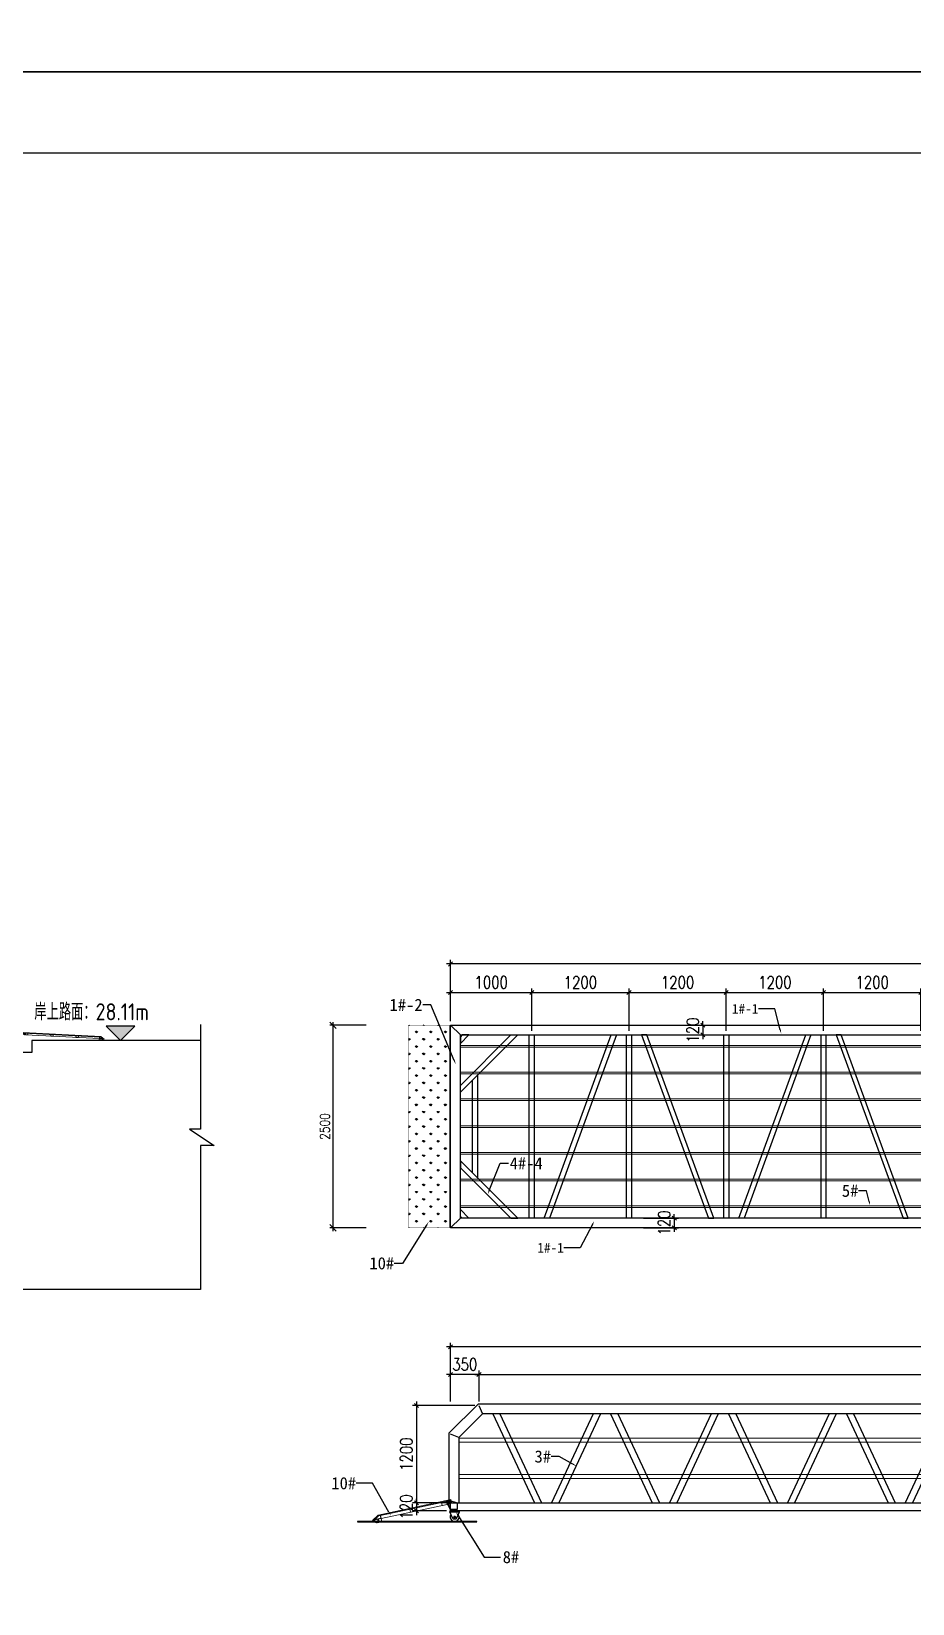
# Model space of a CAD drawing. Extents: x 15372 to 116961, y 24572 to 128109.
# Drawn here: x 40394 to 51261, y 44529 to 63933 of the extents above; entities that cross this region are included whole.
import ezdxf
from ezdxf import colors
from ezdxf.entities.mleader import LeaderData, LeaderLine
from ezdxf.math import Vec2, Vec3

# ---------------------------------------------------------------- set-up
doc = ezdxf.new("R2010")
doc.units = 0
doc.header["$LTSCALE"] = 1000
doc.header["$MEASUREMENT"] = 0
doc.linetypes.add('CENTER', pattern=[2, 1.25, -0.25, 0.25, -0.25])
doc.linetypes.add('CENTER2', pattern=[28.575, 19.05, -3.175, 3.175, -3.175])
for name, color, linetype, lineweight in [('加强板', 140, 'Continuous', 18), ('图框', 7, 'Continuous', 13), ('型材', 7, 'Continuous', 15), ('铝斜撑', 241, 'Continuous', 9), ('铝龙骨', 7, 'Continuous', 9)]:
    doc.layers.add(name, color=color, linetype=linetype, lineweight=lineweight)
for name, color, linetype in [('标注', 9, 'Continuous'), ('铝横梁', 220, 'Continuous'), ('铝通', 4, 'Continuous')]:
    doc.layers.add(name, color=color, linetype=linetype)
doc.styles.add('Arial', font='')
doc.styles.add('HZTXT', font='txtw.shx', dxfattribs={"width": 0.8, "bigfont": 'hztxtw.shx'})
doc.styles.get("Standard").update_dxf_attribs({"font": 'gbenor.shx', "bigfont": 'gbcbig.shx'})
doc.styles.get('Arial').set_extended_font_data('STXihei')
doc.dimstyles.new('DIM-40', dxfattribs={"dimscale": 40, "dimtxt": 3, "dimasz": 2, "dimexe": 1, "dimexo": 1, "dimgap": 1, "dimtad": 1, "dimdec": 1, "dimdsep": 46, "dimtxsty": 'HZTXT', "dimblk": 'OBLIQUE', "dimcen": 0, "dimdle": 1, "dimclrd": 9, "dimclre": 9, "dimclrt": 2, "dimadec": 1, "dimazin": 0, "dimtfac": 1, "dimtdec": 1, "dimtix": 1, "dimtmove": 2, "dimatfit": 3, "dimldrblk": 'OBLIQUE', "dimfxl": 15, "dimtolj": 1, "dimtzin": 0, "dimarcsym": 1})
doc.dimstyles.new('DIM-50', dxfattribs={"dimscale": 50, "dimtxt": 3, "dimasz": 1, "dimexe": 1, "dimexo": 1, "dimgap": 1, "dimtad": 1, "dimdec": 1, "dimdsep": 46, "dimtxsty": 'HZTXT', "dimblk": 'OBLIQUE', "dimblk1": 'ARCHTICK', "dimblk2": 'OBLIQUE', "dimcen": 0, "dimdle": 1, "dimclrd": 9, "dimclre": 9, "dimclrt": 2, "dimadec": 1, "dimazin": 0, "dimtfac": 1, "dimtdec": 1, "dimtix": 1, "dimtmove": 2, "dimatfit": 3, "dimldrblk": 'OBLIQUE', "dimfxl": 15, "dimtolj": 1, "dimtzin": 0, "dimarcsym": 1})

# ---------------------------------------------------------------- blocks, each defined once
blk = doc.blocks.new('_Oblique')
at = {"color": 0, "linetype": 'ByBlock', "lineweight": -2}
blk.add_line((-0.5, -0.5), (0.5, 0.5), dxfattribs=at)
blk = doc.blocks.new('*D315')
at = {"layer": 'Defpoints', "color": 0, "linetype": 'ByBlock', "transparency": 16777216}
for p in [(45564, 47696), (45564, 46972, 0), (59564, 46972, 0)]:
    blk.add_point(p, dxfattribs=at)
at = {"layer": '标注', "color": 9, "linetype": 'ByBlock', "lineweight": -2, "transparency": 16777216}
for p, q in [((45564, 47022), (45564, 47746)), ((59564, 47022), (59564, 47746)), ((59614, 47696), (45514, 47696))]:
    blk.add_line(p, q, dxfattribs=at)
at = {"layer": '标注', "color": 9, "linetype": 'ByBlock', "lineweight": -2, "transparency": 16777216, "xscale": 50, "yscale": 50, "zscale": 50, "rotation": 180}
blk.add_blockref('_Oblique', (45564, 47696), dxfattribs=at)
at = {"layer": '标注', "color": 9, "linetype": 'ByBlock', "lineweight": -2, "transparency": 16777216, "xscale": 50, "yscale": 50, "zscale": 50}
blk.add_blockref('_Oblique', (59564, 47696), dxfattribs=at)
at = {"layer": '标注', "color": 2, "linetype": 'ByBlock', "transparency": 16777216, "insert": (52564, 47821), "char_height": 150, "attachment_point": 5, "style": 'HZTXT'}
blk.add_mtext('\\A1;14000', dxfattribs=at)
blk = doc.blocks.new('_ArchTick')
at = {"color": 0, "linetype": 'ByBlock', "const_width": 0.4}
blk.add_lwpolyline([(-0.5, -0.5), (0.5, 0.5)], dxfattribs=at)
blk = doc.blocks.new('*D316')
at = {"layer": 'Defpoints', "color": 0, "transparency": 16777216}
for p in [(44564, 51667, 0), (44113, 49167), (44564, 49167, 0)]:
    blk.add_point(p, dxfattribs=at)
at = {"layer": '标注', "color": 9, "lineweight": -2, "transparency": 16777216}
for p, q in [((44524, 51667), (44073, 51667)), ((44113, 51707), (44113, 49127)), ((44524, 49167), (44073, 49167))]:
    blk.add_line(p, q, dxfattribs=at)
at = {"layer": '标注', "color": 9, "lineweight": -2, "transparency": 16777216, "xscale": 80, "yscale": 80, "zscale": 80}
for p, rotation in [((44113, 51667), 90), ((44113, 49167), 270)]:
    blk.add_blockref('_Oblique', p, dxfattribs=dict(at, rotation=rotation))
at = {"layer": '标注', "color": 2, "transparency": 16777216, "insert": (44013, 50417), "char_height": 120, "attachment_point": 5, "rotation": 90, "style": 'HZTXT'}
blk.add_mtext('\\A1;2500', dxfattribs=at)
blk = doc.blocks.new('*D318')
at = {"layer": 'Defpoints', "color": 0, "linetype": 'ByBlock', "transparency": 16777216}
for p in [(45564, 52423), (45564, 51667, 0), (59564, 51667, 0)]:
    blk.add_point(p, dxfattribs=at)
at = {"layer": '标注', "color": 9, "linetype": 'ByBlock', "lineweight": -2, "transparency": 16777216}
for p, q in [((59614, 52423), (45514, 52423)), ((45564, 51717), (45564, 52473)), ((59564, 51717), (59564, 52473))]:
    blk.add_line(p, q, dxfattribs=at)
at = {"layer": '标注', "color": 9, "linetype": 'ByBlock', "lineweight": -2, "transparency": 16777216, "xscale": 50, "yscale": 50, "zscale": 50, "rotation": 180}
blk.add_blockref('_Oblique', (45564, 52423), dxfattribs=at)
at = {"layer": '标注', "color": 9, "linetype": 'ByBlock', "lineweight": -2, "transparency": 16777216, "xscale": 50, "yscale": 50, "zscale": 50}
blk.add_blockref('_Oblique', (59564, 52423), dxfattribs=at)
at = {"layer": '标注', "color": 2, "linetype": 'ByBlock', "transparency": 16777216, "insert": (52564, 52548), "char_height": 150, "attachment_point": 5, "style": 'HZTXT'}
blk.add_mtext('\\A1;14000', dxfattribs=at)
blk = doc.blocks.new('EB')
at = {"layer": '加强板'}
blk.add_lwpolyline([(1337537242, 365767056), (1337537242, 365767006), (1337537257, 365767006), (1337537267, 365767056)], close=True, dxfattribs=at)
at = {"layer": '铝通'}
blk.add_lwpolyline([(1337537285, 365767056, 0.668622), (1337537254, 365767090), (1337537162, 365767061), (1337537162, 365766981), (1337537242, 365766981)], format="xyb", close=True, dxfattribs=at)
blk.add_circle((1337537262, 365767066), 7, dxfattribs=at)
blk = doc.blocks.new('*D327')
at = {"layer": 'Defpoints', "color": 0, "linetype": 'ByBlock', "transparency": 16777216}
for p in [(46564, 52071), (45564, 51667), (46564, 51547, 0)]:
    blk.add_point(p, dxfattribs=at)
at = {"layer": '标注', "color": 9, "linetype": 'ByBlock', "lineweight": -2, "transparency": 16777216}
for p, q in [((45514, 52071), (46614, 52071)), ((45564, 51717), (45564, 52121)), ((46564, 51597), (46564, 52121))]:
    blk.add_line(p, q, dxfattribs=at)
at = {"layer": '标注', "color": 9, "linetype": 'ByBlock', "lineweight": -2, "transparency": 16777216, "xscale": 50, "yscale": 50, "zscale": 50, "rotation": 180}
blk.add_blockref('_Oblique', (45564, 52071), dxfattribs=at)
at = {"layer": '标注', "color": 9, "linetype": 'ByBlock', "lineweight": -2, "transparency": 16777216, "xscale": 50, "yscale": 50, "zscale": 50}
blk.add_blockref('_Oblique', (46564, 52071), dxfattribs=at)
at = {"layer": '标注', "color": 2, "linetype": 'ByBlock', "transparency": 16777216, "insert": (46064, 52196), "char_height": 150, "attachment_point": 5, "style": 'HZTXT'}
blk.add_mtext('\\A1;1000', dxfattribs=at)
blk = doc.blocks.new('*D330')
at = {"layer": 'Defpoints', "color": 0, "linetype": 'ByBlock', "transparency": 16777216}
for p in [(45564, 47356), (45564, 46972, 0), (45914, 46972, 0)]:
    blk.add_point(p, dxfattribs=at)
at = {"layer": '标注', "color": 9, "linetype": 'ByBlock', "lineweight": -2, "transparency": 16777216}
for p, q in [((45564, 47356), (45514, 47356)), ((45564, 47022), (45564, 47406)), ((45914, 47356), (45564, 47356)), ((45914, 47022), (45914, 47406)), ((45914, 47356), (45964, 47356))]:
    blk.add_line(p, q, dxfattribs=at)
at = {"layer": '标注', "color": 9, "linetype": 'ByBlock', "lineweight": -2, "transparency": 16777216, "xscale": 50, "yscale": 50, "zscale": 50}
blk.add_blockref('_Oblique', (45564, 47356), dxfattribs=at)
at = {"layer": '标注', "color": 9, "linetype": 'ByBlock', "lineweight": -2, "transparency": 16777216, "xscale": 50, "yscale": 50, "zscale": 50, "rotation": 180}
blk.add_blockref('_Oblique', (45914, 47356), dxfattribs=at)
at = {"layer": '标注', "color": 2, "linetype": 'ByBlock', "transparency": 16777216, "insert": (45739, 47481), "char_height": 150, "attachment_point": 5, "style": 'HZTXT'}
blk.add_mtext('\\A1;350', dxfattribs=at)
blk = doc.blocks.new('*D331')
at = {"layer": 'Defpoints', "color": 0, "linetype": 'ByBlock', "transparency": 16777216}
for p in [(59214, 47356), (45914, 46972, 0), (59214, 46972, 0)]:
    blk.add_point(p, dxfattribs=at)
at = {"layer": '标注', "color": 9, "linetype": 'ByBlock', "lineweight": -2, "transparency": 16777216}
for p, q in [((45864, 47356), (59264, 47356)), ((45914, 47022), (45914, 47406)), ((59214, 47022), (59214, 47406))]:
    blk.add_line(p, q, dxfattribs=at)
at = {"layer": '标注', "color": 9, "linetype": 'ByBlock', "lineweight": -2, "transparency": 16777216, "xscale": 50, "yscale": 50, "zscale": 50, "rotation": 180}
blk.add_blockref('_Oblique', (45914, 47356), dxfattribs=at)
at = {"layer": '标注', "color": 9, "linetype": 'ByBlock', "lineweight": -2, "transparency": 16777216, "xscale": 50, "yscale": 50, "zscale": 50}
blk.add_blockref('_Oblique', (59214, 47356), dxfattribs=at)
at = {"layer": '标注', "color": 2, "linetype": 'ByBlock', "transparency": 16777216, "insert": (52564, 47481), "char_height": 150, "attachment_point": 5, "style": 'HZTXT'}
blk.add_mtext('\\A1;13300', dxfattribs=at)
blk = doc.blocks.new('GW-R')
at = {"color": 3, "linetype": 'CENTER2'}
for p, q in [((8398, 1960), (8368, 1960)), ((8383, 1945), (8383, 1975))]:
    blk.add_line(p, q, dxfattribs=at)
at = {"color": 1, "linetype": 'CENTER', "ltscale": 0.52}
for p, q in [((8369, 1960), (8397, 1960)), ((8383, 1974), (8383, 1946))]:
    blk.add_line(p, q, dxfattribs=at)
blk.add_lwpolyline([(8443, 2035), (8323, 2035), (8323, 2025), (8443, 2025)], close=True)
at = {"color": 0}
for points in [[(8360, 1942), (8323, 2025)], [(8406, 1942), (8443, 2025)]]:
    blk.add_lwpolyline(points, dxfattribs=at)
blk.add_lwpolyline([(8406, 1942, -0.317501), (8397, 1935), (8370, 1935, -0.317501), (8360, 1942)], format="xyb")
blk.add_circle((8383, 1960), 9)
blk.add_circle((8383, 1960), 9)
blk.add_arc((8383, 1960), 55, 144.9944, 35.0056)
blk = doc.blocks.new('*U287')
at = {"layer": '铝横梁', "color": 6}
for points in [[(-664, 550), (-151, -550)], [(-576, 550), (-62, -550)], [(576, 550), (62, -550)], [(664, 550), (151, -550)]]:
    blk.add_lwpolyline(points, dxfattribs=at)
blk = doc.blocks.new('*U288')
at = {"layer": '标注', "color": 0, "linetype": 'ByBlock', "lineweight": -2, "transparency": 16777216}
for p in [(0, 0), (1454, 0), (2908, 0), (4362, 0), (5816, 0), (7270, 0), (8724, 0), (10178, 0), (11632, 0)]:
    blk.add_blockref('*U287', p, dxfattribs=at)
blk = doc.blocks.new('*D305')
at = {"layer": 'Defpoints', "color": 0, "linetype": 'ByBlock', "transparency": 16777216}
for p in [(51364, 52071), (50164, 51547, 0), (51364, 51547, 0)]:
    blk.add_point(p, dxfattribs=at)
at = {"layer": '标注', "color": 9, "linetype": 'ByBlock', "lineweight": -2, "transparency": 16777216}
for p, q in [((50114, 52071), (51414, 52071)), ((50164, 51597), (50164, 52121)), ((51364, 51597), (51364, 52121))]:
    blk.add_line(p, q, dxfattribs=at)
at = {"layer": '标注', "color": 9, "linetype": 'ByBlock', "lineweight": -2, "transparency": 16777216, "xscale": 50, "yscale": 50, "zscale": 50, "rotation": 180}
blk.add_blockref('_Oblique', (50164, 52071), dxfattribs=at)
at = {"layer": '标注', "color": 9, "linetype": 'ByBlock', "lineweight": -2, "transparency": 16777216, "xscale": 50, "yscale": 50, "zscale": 50}
blk.add_blockref('_Oblique', (51364, 52071), dxfattribs=at)
at = {"layer": '标注', "color": 2, "linetype": 'ByBlock', "transparency": 16777216, "insert": (50764, 52196), "char_height": 150, "attachment_point": 5, "style": 'HZTXT'}
blk.add_mtext('\\A1;1200', dxfattribs=at)
blk = doc.blocks.new('*D306')
at = {"layer": 'Defpoints', "color": 0, "linetype": 'ByBlock', "transparency": 16777216}
for p in [(50164, 52071), (48964, 51547, 0), (50164, 51547, 0)]:
    blk.add_point(p, dxfattribs=at)
at = {"layer": '标注', "color": 9, "linetype": 'ByBlock', "lineweight": -2, "transparency": 16777216}
for p, q in [((48914, 52071), (50214, 52071)), ((48964, 51597), (48964, 52121)), ((50164, 51597), (50164, 52121))]:
    blk.add_line(p, q, dxfattribs=at)
at = {"layer": '标注', "color": 9, "linetype": 'ByBlock', "lineweight": -2, "transparency": 16777216, "xscale": 50, "yscale": 50, "zscale": 50, "rotation": 180}
blk.add_blockref('_Oblique', (48964, 52071), dxfattribs=at)
at = {"layer": '标注', "color": 9, "linetype": 'ByBlock', "lineweight": -2, "transparency": 16777216, "xscale": 50, "yscale": 50, "zscale": 50}
blk.add_blockref('_Oblique', (50164, 52071), dxfattribs=at)
at = {"layer": '标注', "color": 2, "linetype": 'ByBlock', "transparency": 16777216, "insert": (49564, 52196), "char_height": 150, "attachment_point": 5, "style": 'HZTXT'}
blk.add_mtext('\\A1;1200', dxfattribs=at)
blk = doc.blocks.new('*D307')
at = {"layer": 'Defpoints', "color": 0, "linetype": 'ByBlock', "transparency": 16777216}
for p in [(48964, 52071), (47764, 51547, 0), (48964, 51547, 0)]:
    blk.add_point(p, dxfattribs=at)
at = {"layer": '标注', "color": 9, "linetype": 'ByBlock', "lineweight": -2, "transparency": 16777216}
for p, q in [((47714, 52071), (49014, 52071)), ((47764, 51597), (47764, 52121)), ((48964, 51597), (48964, 52121))]:
    blk.add_line(p, q, dxfattribs=at)
at = {"layer": '标注', "color": 9, "linetype": 'ByBlock', "lineweight": -2, "transparency": 16777216, "xscale": 50, "yscale": 50, "zscale": 50, "rotation": 180}
blk.add_blockref('_Oblique', (47764, 52071), dxfattribs=at)
at = {"layer": '标注', "color": 9, "linetype": 'ByBlock', "lineweight": -2, "transparency": 16777216, "xscale": 50, "yscale": 50, "zscale": 50}
blk.add_blockref('_Oblique', (48964, 52071), dxfattribs=at)
at = {"layer": '标注', "color": 2, "linetype": 'ByBlock', "transparency": 16777216, "insert": (48364, 52196), "char_height": 150, "attachment_point": 5, "style": 'HZTXT'}
blk.add_mtext('\\A1;1200', dxfattribs=at)
blk = doc.blocks.new('*D308')
at = {"layer": 'Defpoints', "color": 0, "linetype": 'ByBlock', "transparency": 16777216}
for p in [(47764, 52071), (46564, 51547, 0), (47764, 51547, 0)]:
    blk.add_point(p, dxfattribs=at)
at = {"layer": '标注', "color": 9, "linetype": 'ByBlock', "lineweight": -2, "transparency": 16777216}
for p, q in [((46514, 52071), (47814, 52071)), ((46564, 51597), (46564, 52121)), ((47764, 51597), (47764, 52121))]:
    blk.add_line(p, q, dxfattribs=at)
at = {"layer": '标注', "color": 9, "linetype": 'ByBlock', "lineweight": -2, "transparency": 16777216, "xscale": 50, "yscale": 50, "zscale": 50, "rotation": 180}
blk.add_blockref('_Oblique', (46564, 52071), dxfattribs=at)
at = {"layer": '标注', "color": 9, "linetype": 'ByBlock', "lineweight": -2, "transparency": 16777216, "xscale": 50, "yscale": 50, "zscale": 50}
blk.add_blockref('_Oblique', (47764, 52071), dxfattribs=at)
at = {"layer": '标注', "color": 2, "linetype": 'ByBlock', "transparency": 16777216, "insert": (47164, 52196), "char_height": 150, "attachment_point": 5, "style": 'HZTXT'}
blk.add_mtext('\\A1;1200', dxfattribs=at)
blk = doc.blocks.new('*D397')
at = {"color": 9, "lineweight": -2, "transparency": 16777216}
for p, q in [((48413, 51667), (48726, 51667)), ((48676, 51667), (48676, 51717)), ((48676, 51667), (48676, 51547)), ((48413, 51547), (48726, 51547)), ((48676, 51547), (48676, 51497))]:
    blk.add_line(p, q, dxfattribs=at)
at = {"layer": 'Defpoints', "color": 0, "transparency": 16777216}
for p in [(48363, 51667, 0), (48363, 51547, 0), (48676, 51547)]:
    blk.add_point(p, dxfattribs=at)
at = {"color": 9, "lineweight": -2, "transparency": 16777216, "xscale": 50, "yscale": 50, "zscale": 50}
for p, rotation in [((48676, 51667), 270), ((48676, 51547), 90)]:
    blk.add_blockref('_Oblique', p, dxfattribs=dict(at, rotation=rotation))
at = {"color": 2, "transparency": 16777216, "insert": (48551, 51607), "char_height": 150, "attachment_point": 5, "rotation": 90, "style": 'HZTXT'}
blk.add_mtext('\\A1;120', dxfattribs=at)
blk = doc.blocks.new('*D398')
at = {"color": 9, "lineweight": -2, "transparency": 16777216}
for p, q in [((48323, 49287), (48323, 49337)), ((47944, 49287), (48373, 49287)), ((47944, 49167), (48373, 49167)), ((48323, 49287), (48323, 49167)), ((48323, 49167), (48323, 49117))]:
    blk.add_line(p, q, dxfattribs=at)
at = {"layer": 'Defpoints', "color": 0, "transparency": 16777216}
for p in [(47894, 49287, 0), (47894, 49167, 0), (48323, 49167)]:
    blk.add_point(p, dxfattribs=at)
at = {"color": 9, "lineweight": -2, "transparency": 16777216, "xscale": 50, "yscale": 50, "zscale": 50}
for p, rotation in [((48323, 49287), 270), ((48323, 49167), 90)]:
    blk.add_blockref('_Oblique', p, dxfattribs=dict(at, rotation=rotation))
at = {"color": 2, "transparency": 16777216, "insert": (48198, 49227), "char_height": 150, "attachment_point": 5, "rotation": 90, "style": 'HZTXT'}
blk.add_mtext('\\A1;120', dxfattribs=at)
blk = doc.blocks.new('*D399')
at = {"color": 9, "lineweight": -2, "transparency": 16777216}
for p, q in [((45864, 46972), (45092, 46972)), ((45142, 47022), (45142, 45722)), ((45514, 45772), (45092, 45772))]:
    blk.add_line(p, q, dxfattribs=at)
at = {"layer": 'Defpoints', "color": 0, "transparency": 16777216}
for p in [(45914, 46972, 0), (45142, 45772), (45564, 45772, 0)]:
    blk.add_point(p, dxfattribs=at)
at = {"color": 9, "lineweight": -2, "transparency": 16777216, "xscale": 50, "yscale": 50, "zscale": 50}
for p, rotation in [((45142, 46972), 90), ((45142, 45772), 270)]:
    blk.add_blockref('_Oblique', p, dxfattribs=dict(at, rotation=rotation))
at = {"color": 2, "transparency": 16777216, "insert": (45017, 46372), "char_height": 150, "attachment_point": 5, "rotation": 90, "style": 'HZTXT'}
blk.add_mtext('\\A1;1200', dxfattribs=at)
blk = doc.blocks.new('*D400')
at = {"color": 9, "lineweight": -2, "transparency": 16777216}
for p, q in [((45142, 45772), (45142, 45822)), ((45514, 45772), (45092, 45772)), ((45514, 45672), (45092, 45672)), ((45142, 45772), (45142, 45672)), ((45142, 45672), (45142, 45622))]:
    blk.add_line(p, q, dxfattribs=at)
at = {"layer": 'Defpoints', "color": 0, "transparency": 16777216}
for p in [(45142, 45672), (45564, 45772, 0), (45564, 45672, 0)]:
    blk.add_point(p, dxfattribs=at)
at = {"color": 9, "lineweight": -2, "transparency": 16777216, "xscale": 50, "yscale": 50, "zscale": 50}
for p, rotation in [((45142, 45772), 270), ((45142, 45672), 90)]:
    blk.add_blockref('_Oblique', p, dxfattribs=dict(at, rotation=rotation))
at = {"color": 2, "transparency": 16777216, "insert": (45017, 45722), "char_height": 150, "width": 285.71, "attachment_point": 5, "rotation": 90, "style": 'HZTXT'}
blk.add_mtext('\\A1;{\\Ftxtw,hztxtw|c134;120}', dxfattribs=at)
blk = doc.blocks.new('A$C32F71815')
at = {"layer": '铝斜撑', "linetype": 'Continuous'}
for p, q in [((3, 20), (0, 20)), ((0, 20), (0, 0)), ((40, 0), (0, 0)), ((3, 20), (3, 3)), ((40, 3), (3, 3)), ((40, 0), (40, 3))]:
    blk.add_line(p, q, dxfattribs=at)
blk = doc.blocks.new('A$C42B83C84')
at = {"layer": '图框', "lineweight": 0}
h = blk.add_hatch(dxfattribs=at)
h.set_pattern_fill('ANSI31', color=256, scale=0.5, style=0)
h.set_pattern_definition([(45, (82514.4754, -36464.1272), (-1.122532015, 1.122532015), [])])
edge = h.paths.add_edge_path(flags=17)
edge.add_arc((15, 30), 6.5, 0, 360)
edge = h.paths.add_edge_path()
edge.add_arc((15, 30), 10, 0, 360)
for p, q in [((0, 25), (0, 45)), ((0, 45), (458.1, 45)), ((5, 25), (0, 25)), ((5, 40), (5, 25)), ((456.6, 40), (5, 40)), ((456.6, 40), (497.3, 14.9)), ((458.1, 45), (500, 19.1)), ((461.7, 7), (461.7, 23)), ((466.7, 7), (466.7, 23)), ((497.3, 14.9), (500, 19.1))]:
    blk.add_line(p, q, dxfattribs=at)
for points in [[(29.2, 20), (29.2, 40), (444.2, 40), (444.2, 20)], [(59.2, 40), (59.2, 20), (29.2, 20), (29.2, 40)], [(259.2, 40), (259.2, 20), (229.2, 20), (229.2, 40)]]:
    blk.add_lwpolyline(points, close=True, dxfattribs=at)
blk.add_lwpolyline([(444.2, 20), (444.2, 10, 0.414214), (454.2, 0), (474.2, 0, 0.414214), (484.2, 10), (484.2, 20)], format="xyb", dxfattribs=at)
blk.add_lwpolyline([(458.2, 0), (458.2, 7), (470.2, 7), (470.2, 0)], dxfattribs=at)
for radius in [10, 6.5]:
    blk.add_circle((15, 30), radius, dxfattribs=at)
blk.add_blockref('A$C32F71815', (444.2, 20), dxfattribs=at)
blk = doc.blocks.new('tb')
at = {"lineweight": 0}
h = blk.add_hatch(dxfattribs=at)
h.set_pattern_fill('ANSI31', color=256, scale=0.125, style=0)
h.set_pattern_definition([(45, (-488846.90197, 126237.06756), (-0.2806330038, 0.28063300377), [])])
edge = h.paths.add_edge_path(flags=17)
edge.add_arc((0, 0), 6.5, 0, 360)
edge = h.paths.add_edge_path()
edge.add_arc((0, 0), 10, 0, 360)
for p, q in [((-15, -5), (-15, 15)), ((-15, 15), (943, 15)), ((-10, 10), (-10, -5)), ((942, 10), (-10, 10)), ((942, 10), (982, -16)), ((943, 15), (985, -12)), ((-10, -5), (-15, -5)), ((927, -10), (927, -20)), ((937, -30), (957, -30)), ((941, -23), (953, -23)), ((941, -30), (941, -23)), ((945, -23), (945, -7)), ((950, -23), (950, -7)), ((953, -30), (953, -23)), ((967, -10), (967, -20)), ((982, -16), (985, -12))]:
    blk.add_line(p, q, dxfattribs=at)
for points in [[(14, -10), (14, 10), (927, 10), (927, -10)], [(44, 10), (44, -10), (14, -10), (14, 10)], [(356, 10), (356, -10), (326, -10), (326, 10)], [(668, 10), (668, -10), (638, -10), (638, 10)]]:
    blk.add_lwpolyline(points, close=True, dxfattribs=at)
for radius in [10, 6.5]:
    blk.add_circle((0, 0), radius, dxfattribs=at)
for centre, start, end in [((937, -20), 180, 270), ((957, -20), 270, 0)]:
    blk.add_arc(centre, 10, start, end, dxfattribs=at)
blk.add_blockref('A$C32F71815', (927, -10), dxfattribs=at)

msp = doc.modelspace()

# ---------------------------------------------------------------- hatches: boundary and pattern name
h = msp.add_hatch(color=256)
h.dxf.hatch_style = 1
h.paths.add_polyline_path([(41491.98, 51479.29), (41315.2, 51656.06), (41668.76, 51656.06)])
h = msp.add_hatch()
h.set_pattern_fill('GRASS', color=256, scale=5)
h.set_pattern_definition([(90, (-212232.56, -20988.39), (-89.80256, 89.80256), [23.8125, -155.79262]), (45, (-212232.56, -20988.39), (-89.80256, 89.80256), [23.8125, -103.1875]), (135, (-212232.56, -20988.39), (-89.80256, -89.80256), [23.8125, -103.1875])])
h.paths.add_polyline_path([(45524.26, 51666.74), (45173.78, 51666.74), (45044.31, 51347.01), (45044.31, 49166.74), (45524.26, 49166.74)])
h.paths.add_polyline_path([(45173.78, 51666.74), (45044.31, 51666.74), (45044.31, 51347.01)], flags=17)

# ---------------------------------------------------------------- linework, layer by layer
for points in [[(16134.92, 112757.78), (107117.1, 112757.78), (107117.1, 63433.28), (16134.92, 63433.28)], [(16134.92, 63433.28), (64382.45, 63433.28), (64382.45, 32093.11), (16134.92, 32093.11)], [(16939.03, 62433.28), (63225.19, 62433.28), (63225.19, 32781.23), (16939.03, 32781.23)]]:
    msp.add_lwpolyline(points, close=True)
for points in [[(41315.2, 51656.06), (41491.98, 51479.29), (41668.76, 51656.06), (41315.2, 51656.06)], [(42477.2, 51676.43), (42477.2, 50383.72), (42343.12, 50383.72), (42645.94, 50180.78), (42477.2, 50180.8), (42477.2, 48406.75)], [(42477.2, 51479.29), (40399.24, 51479.29), (40399.24, 51329.29), (40049.24, 51329.29), (40049.24, 48406.75)], [(42477.2, 48406.75), (40049.24, 48406.75)]]:
    msp.add_lwpolyline(points)
at = {"const_width": 5}
msp.add_lwpolyline([(45544.26, 49166.74), (45044.31, 49166.74), (45044.31, 51666.74), (45544.26, 51666.74)], close=True, dxfattribs=at)
at = {"color": 7}
msp.add_lwpolyline([(45888.21, 45541.96), (44415.03, 45541.96), (44415.03, 45537.96), (45888.21, 45537.96), (45888.21, 45541.96)], dxfattribs=at)
at = {"layer": '型材'}
for points in [[(45663.69, 46571.82), (59463.69, 46571.82), (59463.69, 46521.82), (45663.69, 46521.82)], [(45663.69, 46121.82), (59463.69, 46121.82), (59463.69, 46071.82), (45663.69, 46071.82)]]:
    msp.add_lwpolyline(points, close=True, dxfattribs=at)
at = {"layer": '铝横梁', "color": 11}
for points in [[(45789.76, 51546.77), (45704.91, 51546.77), (45683.69, 51525.55), (45683.69, 51440.7)], [(46305.98, 51546.77), (46390.83, 51546.77), (45683.69, 50839.63), (45683.69, 50924.48)], [(46593.71, 49286.72), (46533.71, 49286.72), (46533.71, 51546.77), (46593.71, 51546.77)], [(47793.71, 49286.72), (47733.71, 49286.72), (47733.71, 51546.77), (47793.71, 51546.77)], [(48993.71, 49286.72), (48933.71, 49286.72), (48933.71, 51546.77), (48993.71, 51546.77)], [(50193.71, 49286.72), (50133.71, 49286.72), (50133.71, 51546.77), (50193.71, 51546.77)], [(45893.69, 49783.86), (45833.69, 49843.86), (45833.69, 50989.63), (45893.69, 51049.63)], [(46305.98, 49286.72), (46390.83, 49286.72), (45683.69, 49993.86), (45683.69, 49909.01)], [(45789.76, 49286.72), (45704.91, 49286.72), (45683.69, 49307.94), (45683.69, 49392.79)]]:
    msp.add_lwpolyline(points, close=True, dxfattribs=at)
at = {"layer": '铝横梁', "color": 11, "elevation": 0}
for points in [[(46782.57, 49286.72), (46718.69, 49286.72), (47544.8, 51546.77), (47608.69, 51546.77)], [(48744.85, 49286.72), (48808.74, 49286.72), (47982.62, 51546.77), (47918.74, 51546.77)], [(49182.57, 49286.72), (49118.69, 49286.72), (49944.8, 51546.77), (50008.69, 51546.77)], [(51144.85, 49286.72), (51208.74, 49286.72), (50382.62, 51546.77), (50318.74, 51546.77)]]:
    msp.add_lwpolyline(points, close=True, dxfattribs=at)
at = {"layer": '铝通', "color": 4}
for points in [[(45683.69, 51546.77), (45563.69, 51666.77)], [(45683.84, 49286.72), (45563.69, 49166.72)], [(59583.69, 45771.81), (59583.69, 46630.1), (59221.97, 46991.81), (45905.4, 46991.81), (45543.69, 46630.1), (45543.69, 45771.81)], [(45913.69, 46971.81), (45955.11, 46871.81)], [(59463.69, 45771.81), (59463.69, 46580.39), (59172.26, 46871.81), (45955.11, 46871.81), (45663.69, 46580.39), (45663.69, 45771.81)], [(45663.69, 46580.39), (45563.69, 46621.81)], [(45563.69, 45771.81), (59563.69, 45771.81), (59563.69, 45671.81), (45563.69, 45671.81), (45563.69, 45771.81)]]:
    msp.add_lwpolyline(points, dxfattribs=at)
for points in [[(45563.69, 51666.77), (59563.74, 51666.77), (59563.74, 49166.72), (45563.69, 49166.72)], [(45683.69, 51546.77), (59443.74, 51546.77), (59443.74, 49286.72), (45683.69, 49286.72)]]:
    msp.add_lwpolyline(points, close=True, dxfattribs=at)
at = {"layer": '铝通'}
msp.add_circle((45543.69, 45776.81), 7, dxfattribs=at)
at = {"layer": '铝龙骨', "color": 7}
for points in [[(45683.69, 51396.77), (45683.69, 51416.77), (59443.74, 51416.77), (59443.74, 51396.77)], [(45683.69, 51066.77), (45683.69, 51086.77), (59443.74, 51086.77), (59443.74, 51066.77)], [(45683.69, 50736.77), (45683.69, 50756.77), (59443.74, 50756.77), (59443.74, 50736.77)], [(45683.69, 50406.77), (45683.69, 50426.77), (59443.74, 50426.77), (59443.74, 50406.77)], [(45683.69, 50076.77), (45683.69, 50096.77), (59443.74, 50096.77), (59443.74, 50076.77)], [(45683.69, 49746.77), (45683.69, 49766.77), (59443.74, 49766.77), (59443.74, 49746.77)], [(45683.69, 49416.77), (45683.69, 49436.77), (59443.74, 49436.77), (59443.74, 49416.77)]]:
    msp.add_lwpolyline(points, close=True, dxfattribs=at)

# ---------------------------------------------------------------- block references
at = {"rotation": 357.0157503742657}
msp.add_blockref('tb', (40306.01, 51560.41), dxfattribs=at)
msp.add_blockref('GW-R', (37230.49, 43636.88))
at = {"layer": '图框', "lineweight": 0, "xscale": -1.999999999999999, "yscale": 2, "zscale": 2, "rotation": 12.06872376991017}
msp.add_blockref('A$C42B83C84', (45585.57, 45724.41), dxfattribs=at)
at = {"layer": '型材', "color": 22, "xscale": -1}
msp.add_blockref('EB', (1337582806.06, -365721289.62), dxfattribs=at)
at = {"layer": '标注', "color": 4, "linetype": 'ByBlock'}
msp.add_blockref('*U288', (46747.74, 46321.81), dxfattribs=at)

# ---------------------------------------------------------------- texts
msp.add_text('岸上路面：28.11m', height=210).set_placement((40429.2, 51727.75))

# ---------------------------------------------------------------- dimensions: what is measured, and where the dimension line sits
for base, p1, p2, picture, middle in [((48675.57, 51546.77, 0), (48362.66, 51666.77), (48362.66, 51546.77), '*D397', (48550.57, 51606.77, 0)), ((48322.75, 49166.72, 0), (47894.26, 49286.72), (47894.26, 49166.72), '*D398', (48197.75, 49226.72, 0)), ((45142.49, 45771.81, 0), (45913.69, 46971.81), (45563.69, 45771.81), '*D399', (45017.49, 46371.81, 0))]:
    dim = msp.add_linear_dim(base=base, p1=p1, p2=p2, angle=90, dimstyle='DIM-50')
    dim.commit()
    dim.dimension.update_dxf_attribs({"geometry": picture, "text_midpoint": middle})
dim = msp.add_linear_dim(base=(45142.49, 45671.81, 0), p1=(45563.69, 45771.81), p2=(45563.69, 45671.81), angle=90, text='{\\Ftxtw,hztxtw|c134;120}', dimstyle='DIM-50')
dim.commit()
dim.dimension.update_dxf_attribs({"geometry": '*D400', "text_midpoint": (45017.49, 45721.81, 0)})
for base, p1, p2, picture, middle in [((45563.6861, 52422.9842, -0.0005), (59563.7358, 51666.7671), (45563.6861, 51666.7671), '*D318', (52563.711, 52547.9842, -0.0005)), ((46563.71, 52071.15, 0), (45563.69, 51666.77, 0), (46563.71, 51546.77), '*D327', (46063.7, 52196.15, 0)), ((47763.69, 52071.15, 0), (46563.69, 51546.77), (47763.69, 51546.77), '*D308', (47163.69, 52196.15, 0)), ((48963.69, 52071.15, 0), (47763.69, 51546.77), (48963.69, 51546.77), '*D307', (48363.69, 52196.15, 0)), ((50163.69, 52071.15, 0), (48963.69, 51546.77), (50163.69, 51546.77), '*D306', (49563.69, 52196.15, 0)), ((51363.69, 52071.15, 0), (50163.69, 51546.77), (51363.69, 51546.77), '*D305', (50763.69, 52196.15, 0)), ((45563.69, 47356.49, 0), (45913.69, 46971.81), (45563.69, 46971.81), '*D330', (45738.69, 47481.49, 0))]:
    dim = msp.add_linear_dim(base=base, p1=p1, p2=p2, dimstyle='DIM-50', dxfattribs=at)
    dim.commit()
    dim.dimension.update_dxf_attribs({"geometry": picture, "text_midpoint": middle})
at = {"layer": '标注'}
dim = msp.add_linear_dim(base=(44112.89, 49166.77, 0), p1=(44563.69, 51666.77), p2=(44563.54, 49166.77), angle=90, dimstyle='DIM-40', dxfattribs=at)
dim.commit()
dim.dimension.update_dxf_attribs({"geometry": '*D316', "text_midpoint": (44012.89, 50416.77, 0)})
at = {"layer": '标注', "color": 4, "linetype": 'ByBlock'}
dim = msp.add_aligned_dim(p1=(59563.69, 46971.81), p2=(45563.69, 46971.81), distance=-724.49, dimstyle='DIM-50', dxfattribs=at)
dim.commit()
dim.dimension.update_dxf_attribs({"geometry": '*D315', "text_midpoint": (52563.69, 47821.31, 0)})
dim = msp.add_linear_dim(base=(59213.69, 47356.49, 0), p1=(45913.69, 46971.81), p2=(59213.69, 46971.81), angle=180, dimstyle='DIM-50', dxfattribs=at)
dim.commit()
dim.dimension.update_dxf_attribs({"geometry": '*D331', "text_midpoint": (52563.69, 47481.49, 0)})

# ---------------------------------------------------------------- leaders
at = {"layer": '标注', "color": 6}
ml = msp.add_multileader_mtext('Standard', dxfattribs=at)
ml.set_content('1#-2', color=6, style='Arial')
ml.set_leader_properties(color=9)
ml.build(insert=Vec2(0, 0))
ml.multileader.update_dxf_attribs({"dogleg_length": 100, "arrow_head_size": 50})
ctx = ml.context
ctx.base_point, ctx.char_height, ctx.arrow_head_size, ctx.landing_gap_size, ctx.plane_origin = Vec3(44681.47, 51918.35, 0), 150, 50, 1, Vec3(52973.39, 52222.63, 0)
ctx.text_align_type = 2
notes = []
notes.append((ctx, [(1, (1, 1, 0), (45319.18, 51918.35, 0), (-1, 0), 100, [(0, [(45627.35, 51186.25, 0)], 0, [])])]))
ctx.mtext.insert, ctx.mtext.alignment, ctx.mtext.flow_direction = Vec3(45218.18, 51993.35, 0), 3, 5
ml = msp.add_multileader_mtext('Standard', dxfattribs=at)
ml.set_content('1#-1', color=6, style='Arial')
ml.set_leader_properties(color=9)
ml.build(insert=Vec2(0, 0))
ml.multileader.update_dxf_attribs({"dogleg_length": 200, "arrow_head_size": 50})
ctx = ml.context
ctx.base_point, ctx.char_height, ctx.arrow_head_size, ctx.landing_gap_size, ctx.plane_origin = Vec3(48981.64, 51869.93, 0), 120, 50, 1, Vec3(54082.61, 52483.24, 0)
ctx.text_align_type = 2
notes.append((ctx, [(1, (1, 1, 0), (49560.78, 51869.93, 0), (-1, 0), 200, [(0, [(49642.15, 51562.65, 0)], 0, [])])]))
ctx.mtext.insert, ctx.mtext.alignment, ctx.mtext.flow_direction = Vec3(49359.78, 51929.93, 0), 3, 5
ml = msp.add_multileader_mtext('Standard', dxfattribs=at)
ml.set_content('4#-4', color=6, style='Arial')
ml.set_leader_properties(color=9)
ml.build(insert=Vec2(0, 0))
ml.multileader.update_dxf_attribs({"dogleg_length": 100, "arrow_head_size": 50})
ctx = ml.context
ctx.base_point, ctx.char_height, ctx.arrow_head_size, ctx.landing_gap_size, ctx.plane_origin = Vec3(46276.15, 49963.11, 0), 150, 50, 1, Vec3(53708.76, 50580.11, 0)
ctx.text_align_type = 2
notes.append((ctx, [(0, (1, 1, 0), (46176.15, 49963.11, 0), (1, 0), 100, [(0, [(46022.36, 49581.58, 0)], 0, [])])]))
ctx.mtext.insert, ctx.mtext.alignment, ctx.mtext.flow_direction = Vec3(46700.44, 50038.11, 0), 3, 5
ml = msp.add_multileader_mtext('Standard', dxfattribs=at)
ml.set_content('5#', color=6, style='Arial')
ml.set_leader_properties(color=9)
ml.build(insert=Vec2(0, 0))
ml.multileader.update_dxf_attribs({"dogleg_length": 100, "arrow_head_size": 50})
ctx = ml.context
ctx.base_point, ctx.char_height, ctx.arrow_head_size, ctx.landing_gap_size, ctx.plane_origin = Vec3(50342.57, 49622.5, 0), 150, 50, 1, Vec3(51197.57, 50325.12, 0)
ctx.text_align_type = 2
notes.append((ctx, [(0, (1, 1, 0), (50694.57, 49622.5, 0), (-1, 0), 100, [(0, [(50738.04, 49444.33, 0)], 0, [])])]))
ctx.mtext.insert, ctx.mtext.alignment, ctx.mtext.flow_direction = Vec3(50593.57, 49699.31, 0), 3, 5
ml = msp.add_multileader_mtext('Standard', dxfattribs=at)
ml.set_content('10#', color=6, style='Arial')
ml.set_leader_properties(color=9)
ml.build(insert=Vec2(0, 0))
ml.multileader.update_dxf_attribs({"dogleg_length": 100, "arrow_head_size": 50})
ctx = ml.context
ctx.base_point, ctx.char_height, ctx.arrow_head_size, ctx.landing_gap_size, ctx.plane_origin = Vec3(44502.34, 48727.54, 0), 150, 50, 1, Vec3(55146.06, 50162.99, 0)
ctx.text_align_type = 2
notes.append((ctx, [(1, (1, 1, 0), (44968.63, 48727.54, 0), (-1, 0), 100, [(0, [(45292.74, 49240.17, 0)], 0, [])])]))
ctx.mtext.insert, ctx.mtext.alignment, ctx.mtext.flow_direction = Vec3(44867.63, 48804.35, 0), 3, 5
ml = msp.add_multileader_mtext('Standard', dxfattribs=at)
ml.set_content('1#-1', color=6, style='Arial')
ml.set_leader_properties(color=9)
ml.build(insert=Vec2(0, 0))
ml.multileader.update_dxf_attribs({"dogleg_length": 200, "arrow_head_size": 50})
ctx = ml.context
ctx.base_point, ctx.char_height, ctx.arrow_head_size, ctx.landing_gap_size, ctx.plane_origin = Vec3(46581.81, 48921.54, 0), 120, 50, 1, Vec3(47532.13, 49392.6, 0)
ctx.text_align_type = 2
notes.append((ctx, [(0, (1, 1, 0), (47160.95, 48921.54, 0), (-1, 0), 200, [(0, [(47335.61, 49250.06, 0)], 0, [])])]))
ctx.mtext.insert, ctx.mtext.alignment, ctx.mtext.flow_direction = Vec3(46959.95, 48981.54, 0), 3, 5
ml = msp.add_multileader_mtext('Standard', dxfattribs=at)
ml.set_content('3#', color=6, style='Arial')
ml.set_leader_properties(color=9)
ml.build(insert=Vec2(0, 0))
ml.multileader.update_dxf_attribs({"dogleg_length": 100, "arrow_head_size": 50})
ctx = ml.context
ctx.base_point, ctx.char_height, ctx.arrow_head_size, ctx.landing_gap_size, ctx.plane_origin = Vec3(46551.45, 46342.57, 0), 150, 50, 1, Vec3(51094.71, 47048.43, 0)
ctx.text_align_type = 2
notes.append((ctx, [(0, (1, 1, 0), (46903.45, 46342.57, 0), (-1, 0), 100, [(0, [(47116.38, 46225.59, 0)], 0, [])])]))
ctx.mtext.insert, ctx.mtext.width, ctx.mtext.alignment, ctx.mtext.flow_direction = Vec3(46802.45, 46419.38, 0), 139.4913, 3, 5
ml = msp.add_multileader_mtext('Standard', dxfattribs=at)
ml.set_content('10#', color=6, style='Arial')
ml.set_leader_properties(color=9)
ml.build(insert=Vec2(0, 0))
ml.multileader.update_dxf_attribs({"dogleg_length": 200, "arrow_head_size": 50})
ctx = ml.context
ctx.base_point, ctx.char_height, ctx.arrow_head_size, ctx.landing_gap_size, ctx.plane_origin = Vec3(44033, 46012.98, 0), 150, 50, 1, Vec3(53316.05, 47671.39, 0)
ctx.text_align_type = 2
notes.append((ctx, [(1, (1, 1, 0), (44599.28, 46012.98, 0), (-1, 0), 200, [(0, [(44827.41, 45612.04, 0)], 0, [])])]))
ctx.mtext.insert, ctx.mtext.alignment, ctx.mtext.flow_direction = Vec3(44398.28, 46089.79, 0), 3, 5
ml = msp.add_multileader_mtext('Standard', dxfattribs=at)
ml.set_content('8#', color=6, style='Arial')
ml.set_leader_properties(color=9)
ml.build(insert=Vec2(0, 0))
ml.multileader.update_dxf_attribs({"dogleg_length": 200, "arrow_head_size": 50})
ctx = ml.context
ctx.base_point, ctx.char_height, ctx.arrow_head_size, ctx.landing_gap_size, ctx.plane_origin = Vec3(46178.51, 45101.12, 0), 150, 50, 1, Vec3(49889.09, -559512.1, 0)
ctx.text_align_type = 2
notes.append((ctx, [(1, (1, 1, 0), (45978.51, 45101.12, 0), (1, 0), 200, [(0, [(45627.6, 45661.88, 0)], 0, [])])]))
ctx.mtext.insert, ctx.mtext.alignment, ctx.mtext.flow_direction = Vec3(46410.43, 45177.93, 0), 3, 5
for ctx, leaders in notes:
    for number, flags, end, landing, length, lines in leaders:
        leader = LeaderData()
        leader.index, (leader.has_last_leader_line, leader.has_dogleg_vector, leader.attachment_direction) = number, flags
        leader.last_leader_point, leader.dogleg_vector, leader.dogleg_length = Vec3(end), Vec3(landing), length
        for number, points, colour, breaks in lines:
            line = LeaderLine()
            line.index, line.vertices, line.color, line.breaks = number, Vec3.list(points), colors.encode_raw_color(colour), breaks
            leader.lines.append(line)
        ctx.leaders.append(leader)

doc.saveas('drawing.dxf')
